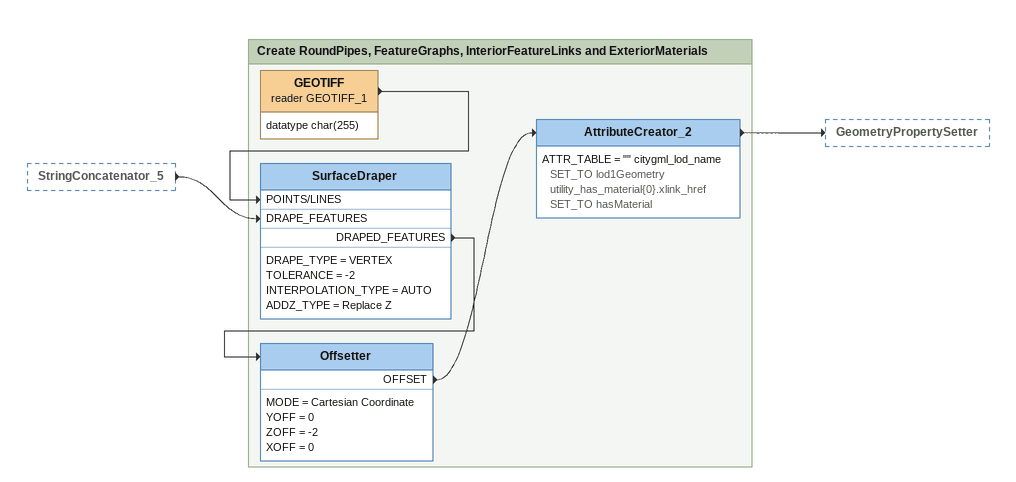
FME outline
StringConcatenator_5 [outside]
    -> SurfaceDraper [DRAPE_FEATURES]

Bookmark: Create RoundPipes, FeatureGraphs, InteriorFeatureLinks and ExteriorMaterials
GEOTIFF (reader GEOTIFF_1)
    attributes: datatype char(255)
    -> SurfaceDraper [POINTS/LINES]
SurfaceDraper
    DRAPE_TYPE = VERTEX
    TOLERANCE = -2
    INTERPOLATION_TYPE = AUTO
    ADDZ_TYPE = Replace Z
    DRAPED_FEATURES -> Offsetter
Offsetter
    MODE = Cartesian Coordinate
    YOFF = 0
    ZOFF = -2
    XOFF = 0
    OFFSET -> AttributeCreator_2
AttributeCreator_2
    ATTR_TABLE = "" citygml_lod_name SET_TO lod1Geometry  utility_has_material{0}.xlink_href SET_TO hasMaterial
    -> GeometryPropertySetter
